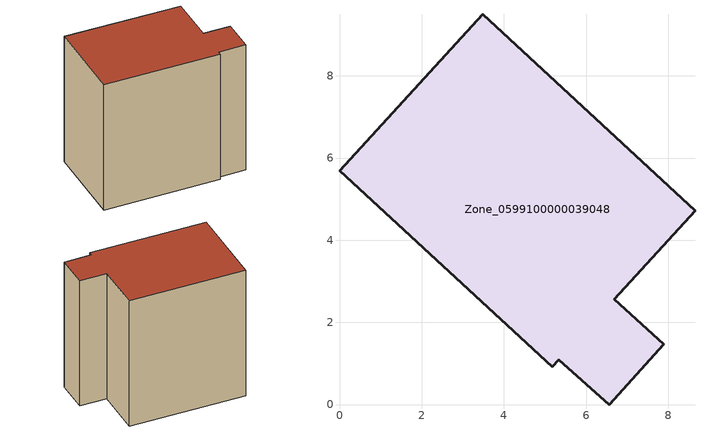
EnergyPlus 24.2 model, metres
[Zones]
Zone_0599100000039048
 floor ground (C_G): 5.18,0.92 0,5.69 3.48,9.49 8.65,4.71 6.68,2.57 7.89,1.47 6.56,0 5.33,1.09 z0
 wall outside (C_F): 0,5.69 5.18,0.92 5.33,1.09 6.56,0 7.89,1.47 6.68,2.57 8.65,4.71 3.48,9.49 0,5.69 z0:8.34
 roof outside (C_R): 8.65,4.71 3.48,9.49 0,5.69 5.18,0.92 5.33,1.09 6.56,0 7.89,1.47 6.68,2.57 z8.34
[BUILDING]
Pand.0599100000039048: North Axis=0; Terrain=City; Loads Convergence Tolerance Value=0.04; Temperature Convergence Tolerance Value=0.4; Solar Distribution=FullExterior; Maximum Number of Warmup Days=25; Minimum Number of Warmup Days=1
[Site:Location]
Rotterdam.The.Hague.AP_ZH_NLD Design_Conditions: Latitude=51.96; Longitude=4.45; Time Zone=1; Elevation=-4.5
[SITE:GROUNDTEMPERATURE:BUILDINGSURFACE]
18, 18, 18, 18, 18, 18, 18, 18, 18, 18, 18, 18
[MATERIAL] Thermal Absorptance=0.9; Solar Absorptance=0.7; Visible Absorptance=0.7
Name | Roughness | Thickness | Conductivity | Density | Specific Heat
G.TI.1946 | MediumSmooth | 0.15 | 1 | 540 | 1210
F.TI.1946 | Rough | 0.3 | 0.857143 | 1920 | 840
R.TI.1946 | MediumRough | 0.2 | 0.1 | 1500 | 1000
[CONSTRUCTION]
C_G: G.TI.1946
C_F: F.TI.1946
C_R: R.TI.1946
[ZONE]
Zone_0599100000039048: Type=1; Multiplier=1; Ceiling Height=Autocalculate; Volume=Autocalculate; Floor Area=autocalculate; Part of Total Floor Area=Yes
[ZONEINFILTRATION:DESIGNFLOWRATE]
Infil_Zone_0599100000039048: Zone or ZoneList or Space or SpaceList=Zone_0599100000039048; Schedule=AlwaysOn; Design Flow Rate Calculation Method=Flow/Area; Flow Rate per Floor Area=0.003; Constant Term Coefficient=1; Temperature Term Coefficient=0; Velocity Term Coefficient=0; Velocity Squared Term Coefficient=0
[HVACTEMPLATE:ZONE:IDEALLOADSAIRSYSTEM]
Zone_0599100000039048: Maximum Heating Supply Air Temperature=50; Minimum Cooling Supply Air Temperature=13; Maximum Heating Supply Air Humidity Ratio=0.0156; Minimum Cooling Supply Air Humidity Ratio=0.0077; Heating Limit=NoLimit; Cooling Limit=NoLimit; Dehumidification Control Type=ConstantSensibleHeatRatio; Cooling Sensible Heat Ratio=0.7; Dehumidification Setpoint=60; Humidification Control Type=None; Humidification Setpoint=30; Outdoor Air Method=None; Outdoor Air Flow Rate per Person=0.00944; Outdoor Air Flow Rate per Zone Floor Area=0; Outdoor Air Flow Rate per Zone=0; Demand Controlled Ventilation Type=None; Outdoor Air Economizer Type=NoEconomizer; Heat Recovery Type=None; Sensible Heat Recovery Effectiveness=0.7; Latent Heat Recovery Effectiveness=0.65
[ZONECONTROL:THERMOSTAT]
ThermostatControl_Zone_0599100000039048: Zone or ZoneList=Zone_0599100000039048; Control Type Schedule=DualSetpointControlType; Control 1=Thermostat_Zone_0599100000039048; Temperature Difference Between Cutout And Setpoint=0
[THERMOSTATSETPOINT:DUALSETPOINT]
Thermostat_Zone_0599100000039048: Heating Setpoint Temperature Schedule=HeatingSetpoint_Zone_0599100000039048; Cooling Setpoint Temperature Schedule=CoolingSetpoint_Zone_0599100000039048
[SCHEDULE:COMPACT]
HeatingSetpoint_Zone_0599100000039048: Through: 12/31, For: AllDays, Until: 24:00, 21
CoolingSetpoint_Zone_0599100000039048: Through: 12/31, For: AllDays, Until: 24:00, 24
DualSetpointControlType: Through: 12/31, For: AllDays, Until: 24:00, 4
AlwaysOn: Through: 12/31, For: AllDays, Until: 24:00, 1
